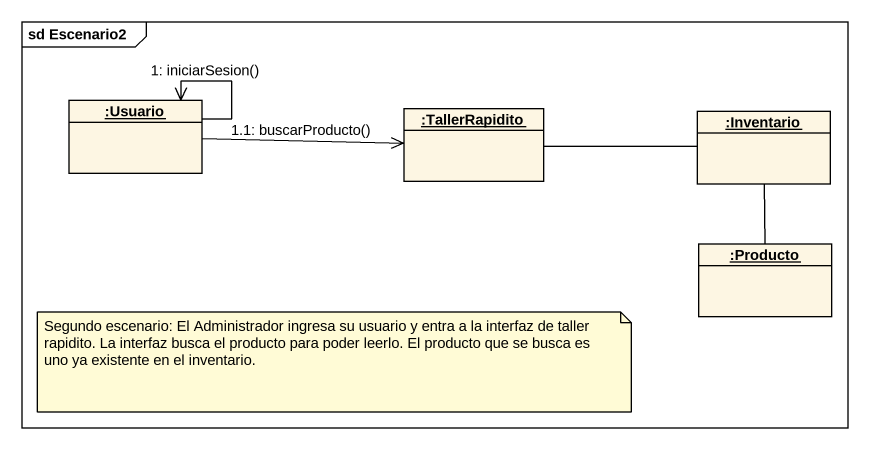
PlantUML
@startuml
mainframe sd Escenario2
hide circle
hide empty members
object ":Usuario" as Usuario
object ":TallerRapidito" as TallerRapidito
object ":Inventario" as Inventario
object ":Producto" as Producto
TallerRapidito -right- Inventario
Inventario -- Producto
Usuario --> Usuario : 1: iniciarSesion()
Usuario -right-> TallerRapidito : 1.1: buscarProducto()
note as N1
  Segundo escenario: El Administrador ingresa su usuario y entra a la interfaz de taller rapidito. La interfaz busca el producto para poder leerlo. El producto que se busca es uno ya existente en el inventario.
end note
@enduml
